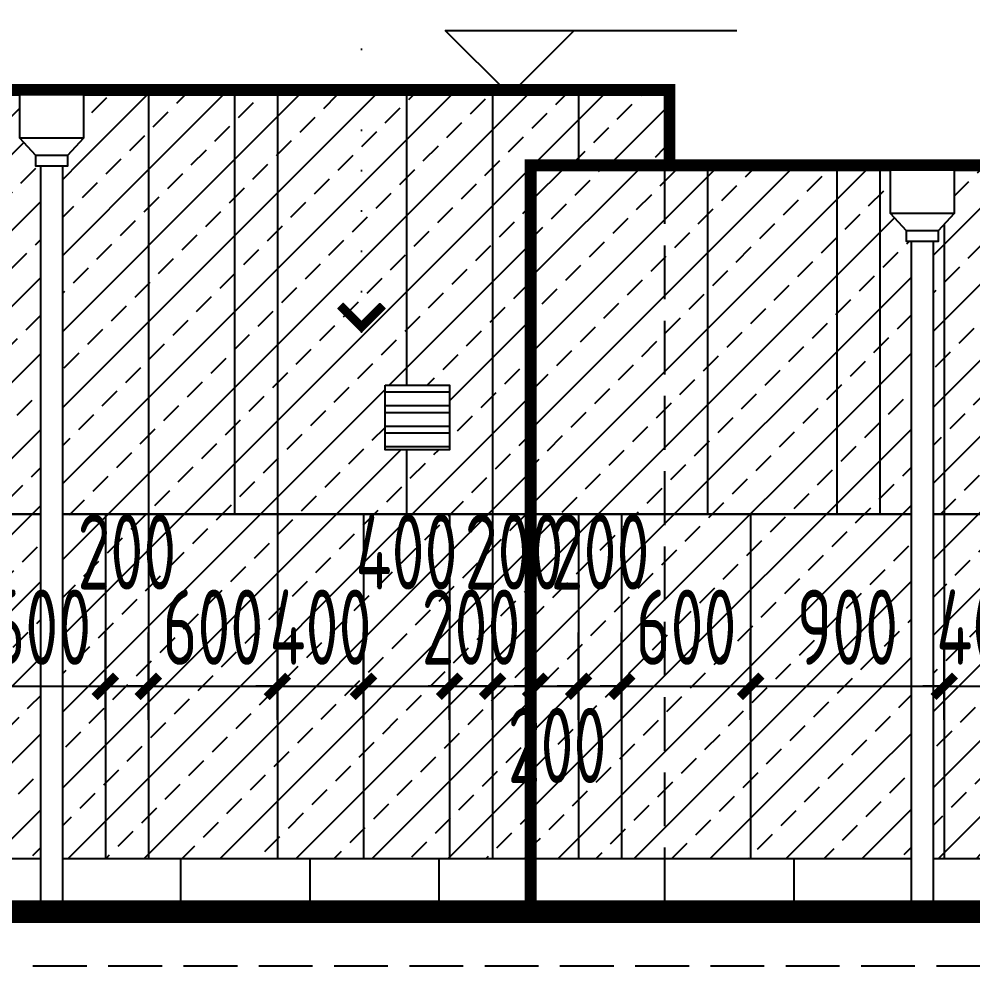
# Model space of a CAD drawing. Extents: x -863035 to 270371, y -8918 to 240488.
# Drawn here: x 216317 to 220751, y 139348 to 143751 of the extents above; entities that cross this region are included whole.
import ezdxf

# ---------------------------------------------------------------- set-up
doc = ezdxf.new("R2010")
doc.units = 0
doc.header["$LTSCALE"] = 1000
doc.header["$MEASUREMENT"] = 0
for name, pattern in [('109-34 轴网$0$L1$0$$AUDIT_BAD_LTYPE1', [0]), ('DASH', [0.35, 0.25, -0.1]), ('DOT2', [0.125, 0, -0.125])]:
    doc.linetypes.add(name, pattern=pattern)
for name, color, linetype in [('01-标注_尺寸', 124, 'Continuous'), ('01-标注_标高', 200, 'Continuous'), ('01-标注_符号', 200, 'Continuous'), ('05-填充_156', 156, 'Continuous'), ('A-C_窗', 140, 'Continuous'), ('E-墙面分格', 146, 'Continuous'), ('E-立面轮廓', 241, 'Continuous')]:
    doc.layers.add(name, color=color, linetype=linetype)
doc.styles.add('_TCH_DIM_T3', font='ROS1', dxfattribs={"width": 0.75, "bigfont": 'JD'})
doc.styles.add('logo-3', font='', dxfattribs={"width": 0.8})
doc.styles.get('logo-3').set_extended_font_data('SimSun')
doc.dimstyles.new('_TCH_ARCH&&100', dxfattribs={"dimtxt": 350, "dimasz": 100, "dimexe": 250, "dimexo": 300, "dimgap": 100, "dimtad": 1, "dimdec": 0, "dimzin": 0, "dimdsep": 46, "dimtxsty": '_TCH_DIM_T3', "dimblk": 'ARCHTICK', "dimcen": 0.09, "dimclrt": 7, "dimazin": 2, "dimtfac": 1, "dimtdec": 0, "dimtix": 1, "dimtmove": 2, "dimatfit": 3, "dimfxl": 0, "dimtolj": 1, "dimtzin": 0, "dimarcsym": 0})
doc.dimstyles.new('副本 ISO-1', dxfattribs={"dimtxt": 2.5, "dimasz": 1.5, "dimexe": 1.25, "dimexo": 0.625, "dimtad": 1, "dimdec": 0, "dimtxsty": 'logo-3', "dimblk": 'ARCHTICK', "dimcen": 2.5, "dimdle": 1, "dimadec": 0, "dimazin": 0, "dimtfac": 1, "dimtdec": 0, "dimtix": 1, "dimtmove": 0, "dimatfit": 3, "dimldrblk": 'AR', "dimfxl": 0, "dimarcsym": 0})

# ---------------------------------------------------------------- blocks, each defined once
blk = doc.blocks.new('_ArchTick')
at = {"color": 0, "linetype": 'ByBlock', "const_width": 0.4}
blk.add_lwpolyline([(-0.5, -0.5), (0.5, 0.5)], dxfattribs=at)
blk = doc.blocks.new('*X7')
at = {"color": 0}
for p, q in [((-1012.3116, 1692.7221), (-1012.3116, 1692.7226)), ((-1012.3115, 1692.7227), (-1012.2838, 1692.7227)), ((-1012.3111, 1692.7217), (-1012.2828, 1692.7217)), ((-1012.3106, 1692.7211), (-1012.3106, 1692.7236)), ((-1012.3105, 1692.7237), (-1012.2848, 1692.7237)), ((-1012.3101, 1692.7207), (-1012.2818, 1692.7207)), ((-1012.3096, 1692.7201), (-1012.3096, 1692.7246)), ((-1012.3095, 1692.7247), (-1012.2858, 1692.7247)), ((-1012.3091, 1692.7197), (-1012.2808, 1692.7197)), ((-1012.3086, 1692.7191), (-1012.3086, 1692.7256)), ((-1012.3085, 1692.7257), (-1012.2868, 1692.7257)), ((-1012.3081, 1692.7187), (-1012.2798, 1692.7187)), ((-1012.3076, 1692.7181), (-1012.3076, 1692.7266)), ((-1012.3075, 1692.7267), (-1012.2878, 1692.7267)), ((-1012.3071, 1692.7177), (-1012.2788, 1692.7177)), ((-1012.3066, 1692.7171), (-1012.3066, 1692.7276)), ((-1012.3065, 1692.7277), (-1012.2888, 1692.7277)), ((-1012.3061, 1692.7167), (-1012.2778, 1692.7167)), ((-1012.3056, 1692.7161), (-1012.3056, 1692.7286)), ((-1012.3055, 1692.7287), (-1012.2898, 1692.7287)), ((-1012.3051, 1692.7157), (-1012.2768, 1692.7157)), ((-1012.3046, 1692.7151), (-1012.3046, 1692.7296)), ((-1012.3045, 1692.7297), (-1012.2908, 1692.7297)), ((-1012.3036, 1692.7141), (-1012.3036, 1692.7306)), ((-1012.3035, 1692.7307), (-1012.2918, 1692.7307)), ((-1012.3026, 1692.7131), (-1012.3026, 1692.7316)), ((-1012.3025, 1692.7317), (-1012.2928, 1692.7317)), ((-1012.3016, 1692.7121), (-1012.3016, 1692.7326)), ((-1012.3015, 1692.7327), (-1012.2938, 1692.7327)), ((-1012.3006, 1692.7111), (-1012.3006, 1692.7336)), ((-1012.3005, 1692.7337), (-1012.2948, 1692.7337)), ((-1012.2996, 1692.7101), (-1012.2996, 1692.7346)), ((-1012.2995, 1692.7347), (-1012.2958, 1692.7347)), ((-1012.2986, 1692.7091), (-1012.2986, 1692.7356)), ((-1012.2985, 1692.7357), (-1012.2968, 1692.7357)), ((-1012.2976, 1692.7081), (-1012.2976, 1692.7364)), ((-1012.2966, 1692.7071), (-1012.2966, 1692.7354)), ((-1012.2956, 1692.7061), (-1012.2956, 1692.7344)), ((-1012.2946, 1692.7051), (-1012.2946, 1692.7334)), ((-1012.2936, 1692.7041), (-1012.2936, 1692.7324)), ((-1012.2926, 1692.7031), (-1012.2926, 1692.7314)), ((-1012.2916, 1692.7021), (-1012.2916, 1692.7304)), ((-1012.2906, 1692.7011), (-1012.2906, 1692.7294)), ((-1012.2896, 1692.7001), (-1012.2896, 1692.7284)), ((-1012.2886, 1692.6991), (-1012.2886, 1692.7274)), ((-1012.2876, 1692.6981), (-1012.2876, 1692.7264)), ((-1012.2866, 1692.6971), (-1012.2866, 1692.7254)), ((-1012.2856, 1692.6961), (-1012.2856, 1692.7244)), ((-1012.2846, 1692.6951), (-1012.2846, 1692.7234)), ((-1012.2836, 1692.6941), (-1012.2836, 1692.7224)), ((-1012.2826, 1692.6931), (-1012.2826, 1692.7214)), ((-1012.2816, 1692.6921), (-1012.2816, 1692.7204)), ((-1012.2806, 1692.6911), (-1012.2806, 1692.7194)), ((-1012.2796, 1692.6901), (-1012.2796, 1692.7184)), ((-1012.2786, 1692.6891), (-1012.2786, 1692.7174)), ((-1012.2776, 1692.6881), (-1012.2776, 1692.7164)), ((-1012.3041, 1692.7147), (-1012.2758, 1692.7147)), ((-1012.3031, 1692.7137), (-1012.2748, 1692.7137)), ((-1012.3021, 1692.7127), (-1012.2738, 1692.7127)), ((-1012.3011, 1692.7117), (-1012.2728, 1692.7117)), ((-1012.3001, 1692.7107), (-1012.2718, 1692.7107)), ((-1012.2991, 1692.7097), (-1012.2708, 1692.7097)), ((-1012.2981, 1692.7087), (-1012.2698, 1692.7087)), ((-1012.2971, 1692.7077), (-1012.2688, 1692.7077)), ((-1012.2961, 1692.7067), (-1012.2678, 1692.7067)), ((-1012.2951, 1692.7057), (-1012.2668, 1692.7057)), ((-1012.2941, 1692.7047), (-1012.2658, 1692.7047)), ((-1012.2931, 1692.7037), (-1012.2648, 1692.7037)), ((-1012.2921, 1692.7027), (-1012.2638, 1692.7027)), ((-1012.2911, 1692.7017), (-1012.2628, 1692.7017)), ((-1012.2901, 1692.7007), (-1012.2618, 1692.7007)), ((-1012.2891, 1692.6997), (-1012.2608, 1692.6997)), ((-1012.2881, 1692.6987), (-1012.2598, 1692.6987)), ((-1012.2871, 1692.6977), (-1012.2588, 1692.6977)), ((-1012.2861, 1692.6967), (-1012.2578, 1692.6967)), ((-1012.2851, 1692.6957), (-1012.2568, 1692.6957)), ((-1012.2841, 1692.6947), (-1012.2558, 1692.6947)), ((-1012.2831, 1692.6937), (-1012.2548, 1692.6937)), ((-1012.2821, 1692.6927), (-1012.2538, 1692.6927)), ((-1012.2811, 1692.6917), (-1012.2528, 1692.6917)), ((-1012.2801, 1692.6907), (-1012.2518, 1692.6907)), ((-1012.2791, 1692.6897), (-1012.2508, 1692.6897)), ((-1012.2781, 1692.6887), (-1012.2498, 1692.6887)), ((-1012.2766, 1692.6871), (-1012.2766, 1692.7154)), ((-1012.2756, 1692.6861), (-1012.2756, 1692.7144)), ((-1012.2746, 1692.6851), (-1012.2746, 1692.7134)), ((-1012.2736, 1692.6841), (-1012.2736, 1692.7124)), ((-1012.2726, 1692.6831), (-1012.2726, 1692.7114)), ((-1012.2716, 1692.6821), (-1012.2716, 1692.7104)), ((-1012.2706, 1692.6811), (-1012.2706, 1692.7094)), ((-1012.2696, 1692.6801), (-1012.2696, 1692.7084)), ((-1012.2686, 1692.6791), (-1012.2686, 1692.7074)), ((-1012.2676, 1692.6781), (-1012.2676, 1692.7064)), ((-1012.2666, 1692.6771), (-1012.2666, 1692.7054)), ((-1012.2656, 1692.6761), (-1012.2656, 1692.7044)), ((-1012.2646, 1692.6751), (-1012.2646, 1692.7034)), ((-1012.2636, 1692.6741), (-1012.2636, 1692.7024)), ((-1012.2626, 1692.6731), (-1012.2626, 1692.7014)), ((-1012.2616, 1692.6721), (-1012.2616, 1692.7004)), ((-1012.2606, 1692.6711), (-1012.2606, 1692.6994)), ((-1012.2596, 1692.6701), (-1012.2596, 1692.6984)), ((-1012.2586, 1692.6424), (-1012.2586, 1692.6974)), ((-1012.2576, 1692.6434), (-1012.2576, 1692.6964)), ((-1012.2566, 1692.6444), (-1012.2566, 1692.6954)), ((-1012.2556, 1692.6454), (-1012.2556, 1692.6944)), ((-1012.2546, 1692.6464), (-1012.2546, 1692.6934)), ((-1012.2536, 1692.6474), (-1012.2536, 1692.6924)), ((-1012.2526, 1692.6484), (-1012.2526, 1692.6914)), ((-1012.2516, 1692.6494), (-1012.2516, 1692.6904)), ((-1012.2506, 1692.6504), (-1012.2506, 1692.6894)), ((-1012.2496, 1692.6514), (-1012.2496, 1692.6884)), ((-1012.2771, 1692.6877), (-1012.2488, 1692.6877)), ((-1012.2761, 1692.6867), (-1012.2478, 1692.6867)), ((-1012.2751, 1692.6857), (-1012.2468, 1692.6857)), ((-1012.2741, 1692.6847), (-1012.2458, 1692.6847)), ((-1012.2731, 1692.6837), (-1012.2448, 1692.6837)), ((-1012.2721, 1692.6827), (-1012.2438, 1692.6827)), ((-1012.2711, 1692.6817), (-1012.2428, 1692.6817)), ((-1012.2701, 1692.6807), (-1012.2418, 1692.6807)), ((-1012.2691, 1692.6797), (-1012.2408, 1692.6797)), ((-1012.2681, 1692.6787), (-1012.2398, 1692.6787)), ((-1012.2676, 1692.6617), (-1012.2393, 1692.6617)), ((-1012.2676, 1692.6334), (-1012.2676, 1692.6617)), ((-1012.2671, 1692.6777), (-1012.2388, 1692.6777)), ((-1012.2666, 1692.6627), (-1012.2383, 1692.6627)), ((-1012.2666, 1692.6344), (-1012.2666, 1692.6627)), ((-1012.2661, 1692.6767), (-1012.2378, 1692.6767)), ((-1012.2656, 1692.6637), (-1012.2373, 1692.6637)), ((-1012.2656, 1692.6354), (-1012.2656, 1692.6637)), ((-1012.2651, 1692.6757), (-1012.2368, 1692.6757)), ((-1012.2646, 1692.6647), (-1012.2363, 1692.6647)), ((-1012.2646, 1692.6364), (-1012.2646, 1692.6647)), ((-1012.2641, 1692.6747), (-1012.2358, 1692.6747)), ((-1012.2636, 1692.6657), (-1012.2353, 1692.6657)), ((-1012.2636, 1692.6374), (-1012.2636, 1692.6657)), ((-1012.2631, 1692.6737), (-1012.2348, 1692.6737)), ((-1012.2626, 1692.6667), (-1012.2343, 1692.6667)), ((-1012.2626, 1692.6384), (-1012.2626, 1692.6667)), ((-1012.2621, 1692.6727), (-1012.2338, 1692.6727)), ((-1012.2616, 1692.6677), (-1012.2333, 1692.6677)), ((-1012.2616, 1692.6394), (-1012.2616, 1692.6677)), ((-1012.2611, 1692.6717), (-1012.2328, 1692.6717)), ((-1012.2606, 1692.6687), (-1012.2323, 1692.6687)), ((-1012.2606, 1692.6404), (-1012.2606, 1692.6687)), ((-1012.2601, 1692.6707), (-1012.2318, 1692.6707)), ((-1012.2596, 1692.6697), (-1012.2313, 1692.6697)), ((-1012.2596, 1692.6414), (-1012.2596, 1692.6697)), ((-1012.2486, 1692.6524), (-1012.2486, 1692.6874)), ((-1012.2476, 1692.6534), (-1012.2476, 1692.6864)), ((-1012.2466, 1692.6544), (-1012.2466, 1692.6854)), ((-1012.2456, 1692.6554), (-1012.2456, 1692.6844)), ((-1012.2446, 1692.6564), (-1012.2446, 1692.6834)), ((-1012.2436, 1692.6574), (-1012.2436, 1692.6824)), ((-1012.2426, 1692.6584), (-1012.2426, 1692.6814)), ((-1012.2416, 1692.6594), (-1012.2416, 1692.6804)), ((-1012.2406, 1692.6604), (-1012.2406, 1692.6794)), ((-1012.2396, 1692.6614), (-1012.2396, 1692.6784)), ((-1012.2386, 1692.6624), (-1012.2386, 1692.6774)), ((-1012.2376, 1692.6634), (-1012.2376, 1692.6764)), ((-1012.2366, 1692.6644), (-1012.2366, 1692.6754)), ((-1012.2356, 1692.6654), (-1012.2356, 1692.6744)), ((-1012.2346, 1692.6664), (-1012.2346, 1692.6734)), ((-1012.2336, 1692.6674), (-1012.2336, 1692.6724)), ((-1012.2326, 1692.6684), (-1012.2326, 1692.6714)), ((-1012.2316, 1692.6694), (-1012.2316, 1692.6704)), ((-1012.2956, 1692.6337), (-1012.2673, 1692.6337)), ((-1012.2956, 1692.6054), (-1012.2956, 1692.6337)), ((-1012.2946, 1692.6347), (-1012.2663, 1692.6347)), ((-1012.2946, 1692.6064), (-1012.2946, 1692.6347)), ((-1012.2936, 1692.6357), (-1012.2653, 1692.6357)), ((-1012.2936, 1692.6074), (-1012.2936, 1692.6357)), ((-1012.2926, 1692.6367), (-1012.2643, 1692.6367)), ((-1012.2926, 1692.6084), (-1012.2926, 1692.6367)), ((-1012.2916, 1692.6377), (-1012.2633, 1692.6377)), ((-1012.2916, 1692.6094), (-1012.2916, 1692.6377)), ((-1012.2906, 1692.6387), (-1012.2623, 1692.6387)), ((-1012.2906, 1692.6104), (-1012.2906, 1692.6387)), ((-1012.2896, 1692.6397), (-1012.2613, 1692.6397)), ((-1012.2896, 1692.6114), (-1012.2896, 1692.6397)), ((-1012.2886, 1692.6407), (-1012.2603, 1692.6407)), ((-1012.2886, 1692.6124), (-1012.2886, 1692.6407)), ((-1012.2876, 1692.6417), (-1012.2593, 1692.6417)), ((-1012.2876, 1692.6134), (-1012.2876, 1692.6417)), ((-1012.2866, 1692.6427), (-1012.2583, 1692.6427)), ((-1012.2866, 1692.6144), (-1012.2866, 1692.6427)), ((-1012.2856, 1692.6437), (-1012.2573, 1692.6437)), ((-1012.2856, 1692.6154), (-1012.2856, 1692.6437)), ((-1012.2846, 1692.6447), (-1012.2563, 1692.6447)), ((-1012.2846, 1692.6164), (-1012.2846, 1692.6447)), ((-1012.2836, 1692.6457), (-1012.2553, 1692.6457)), ((-1012.2836, 1692.6174), (-1012.2836, 1692.6457)), ((-1012.2826, 1692.6467), (-1012.2543, 1692.6467)), ((-1012.2826, 1692.6184), (-1012.2826, 1692.6467)), ((-1012.2816, 1692.6477), (-1012.2533, 1692.6477)), ((-1012.2816, 1692.6194), (-1012.2816, 1692.6477)), ((-1012.2806, 1692.6487), (-1012.2523, 1692.6487)), ((-1012.2806, 1692.6204), (-1012.2806, 1692.6487)), ((-1012.2796, 1692.6497), (-1012.2513, 1692.6497)), ((-1012.2796, 1692.6214), (-1012.2796, 1692.6497)), ((-1012.2786, 1692.6507), (-1012.2503, 1692.6507)), ((-1012.2786, 1692.6224), (-1012.2786, 1692.6507)), ((-1012.2776, 1692.6517), (-1012.2493, 1692.6517)), ((-1012.2776, 1692.6234), (-1012.2776, 1692.6517)), ((-1012.2766, 1692.6527), (-1012.2483, 1692.6527)), ((-1012.2766, 1692.6244), (-1012.2766, 1692.6527)), ((-1012.2756, 1692.6537), (-1012.2473, 1692.6537)), ((-1012.2756, 1692.6254), (-1012.2756, 1692.6537)), ((-1012.2746, 1692.6547), (-1012.2463, 1692.6547)), ((-1012.2746, 1692.6264), (-1012.2746, 1692.6547)), ((-1012.2736, 1692.6557), (-1012.2453, 1692.6557)), ((-1012.2736, 1692.6274), (-1012.2736, 1692.6557)), ((-1012.2726, 1692.6567), (-1012.2443, 1692.6567)), ((-1012.2726, 1692.6284), (-1012.2726, 1692.6567)), ((-1012.2716, 1692.6577), (-1012.2433, 1692.6577)), ((-1012.2716, 1692.6294), (-1012.2716, 1692.6577)), ((-1012.2706, 1692.6587), (-1012.2423, 1692.6587)), ((-1012.2706, 1692.6304), (-1012.2706, 1692.6587)), ((-1012.2696, 1692.6597), (-1012.2413, 1692.6597)), ((-1012.2696, 1692.6314), (-1012.2696, 1692.6597)), ((-1012.2686, 1692.6607), (-1012.2403, 1692.6607)), ((-1012.2686, 1692.6324), (-1012.2686, 1692.6607)), ((-1012.3116, 1692.6177), (-1012.2833, 1692.6177)), ((-1012.3116, 1692.6172), (-1012.3116, 1692.6177)), ((-1012.3111, 1692.6167), (-1012.2843, 1692.6167)), ((-1012.3106, 1692.6187), (-1012.2823, 1692.6187)), ((-1012.3106, 1692.6162), (-1012.3106, 1692.6187)), ((-1012.3101, 1692.6157), (-1012.2853, 1692.6157)), ((-1012.3096, 1692.6197), (-1012.2813, 1692.6197)), ((-1012.3096, 1692.6152), (-1012.3096, 1692.6197)), ((-1012.3091, 1692.6147), (-1012.2863, 1692.6147)), ((-1012.3086, 1692.6207), (-1012.2803, 1692.6207)), ((-1012.3086, 1692.6142), (-1012.3086, 1692.6207)), ((-1012.3081, 1692.6137), (-1012.2873, 1692.6137)), ((-1012.3076, 1692.6217), (-1012.2793, 1692.6217)), ((-1012.3076, 1692.6132), (-1012.3076, 1692.6217)), ((-1012.3071, 1692.6127), (-1012.2883, 1692.6127)), ((-1012.3066, 1692.6227), (-1012.2783, 1692.6227)), ((-1012.3066, 1692.6122), (-1012.3066, 1692.6227)), ((-1012.3061, 1692.6117), (-1012.2893, 1692.6117)), ((-1012.3056, 1692.6237), (-1012.2773, 1692.6237)), ((-1012.3056, 1692.6112), (-1012.3056, 1692.6237)), ((-1012.3051, 1692.6107), (-1012.2903, 1692.6107)), ((-1012.3046, 1692.6247), (-1012.2763, 1692.6247)), ((-1012.3046, 1692.6102), (-1012.3046, 1692.6247)), ((-1012.3041, 1692.6097), (-1012.2913, 1692.6097)), ((-1012.3036, 1692.6257), (-1012.2753, 1692.6257)), ((-1012.3036, 1692.6092), (-1012.3036, 1692.6257)), ((-1012.3031, 1692.6087), (-1012.2923, 1692.6087)), ((-1012.3026, 1692.6267), (-1012.2743, 1692.6267)), ((-1012.3026, 1692.6082), (-1012.3026, 1692.6267)), ((-1012.3021, 1692.6077), (-1012.2933, 1692.6077)), ((-1012.3016, 1692.6277), (-1012.2733, 1692.6277)), ((-1012.3016, 1692.6072), (-1012.3016, 1692.6277)), ((-1012.3011, 1692.6067), (-1012.2943, 1692.6067)), ((-1012.3006, 1692.6287), (-1012.2723, 1692.6287)), ((-1012.3006, 1692.6062), (-1012.3006, 1692.6287)), ((-1012.2996, 1692.6297), (-1012.2713, 1692.6297)), ((-1012.2996, 1692.6052), (-1012.2996, 1692.6297)), ((-1012.2986, 1692.6307), (-1012.2703, 1692.6307)), ((-1012.2986, 1692.6042), (-1012.2986, 1692.6307)), ((-1012.2976, 1692.6317), (-1012.2693, 1692.6317)), ((-1012.2976, 1692.6034), (-1012.2976, 1692.6317)), ((-1012.2966, 1692.6327), (-1012.2683, 1692.6327)), ((-1012.2966, 1692.6044), (-1012.2966, 1692.6327)), ((-1012.3001, 1692.6057), (-1012.2953, 1692.6057)), ((-1012.2991, 1692.6047), (-1012.2963, 1692.6047)), ((-1012.2981, 1692.6037), (-1012.2973, 1692.6037))]:
    blk.add_line(p, q, dxfattribs=at)
blk = doc.blocks.new('A-ARROW')
blk.add_lwpolyline([(0.0808, 0.0525), (0.0666, 0.0666), (0, 0), (0.0666, -0.0666), (0.0808, -0.0525), (0.0283, 0)], close=True)
at = {"rotation": 180}
blk.add_blockref('*X7', (-1012.2311, 1692.6699), dxfattribs=at)
blk = doc.blocks.new('AR')
at = {"xscale": -21.59999999986031, "yscale": 21.59999999999127, "zscale": 21.6, "rotation": 359.9999997162888}
blk.add_blockref('A-ARROW', (0.002, -0.002), dxfattribs=at)
blk = doc.blocks.new('_RAINH')
blk.add_lwpolyline([(-150, 0), (-150, -200), (150, -200), (150, 0)], close=True)
for points in [[(-150, -200), (-75, -280), (75, -280), (150, -200)], [(-75, -280), (-75, -330), (75, -330), (75, -280)]]:
    blk.add_lwpolyline(points)
blk = doc.blocks.new('*D2178')
at = {"layer": '01-标注_尺寸', "color": 0, "lineweight": -2, "transparency": 16777216}
for p, q in [((216118, 140493.3), (216118, 140898.5)), ((216718, 140493.3), (216718, 140898.5)), ((216118, 140648.5), (216018, 140648.5)), ((216118, 140648.5), (216718, 140648.5)), ((216718, 140648.5), (216818, 140648.5))]:
    blk.add_line(p, q, dxfattribs=at)
at = {"layer": 'Defpoints', "color": 0, "transparency": 16777216}
for p in [(216718, 140648.5), (216118, 140193.3), (216718, 140193.3)]:
    blk.add_point(p, dxfattribs=at)
at = {"layer": '01-标注_尺寸', "color": 0, "lineweight": -2, "transparency": 16777216, "xscale": 100, "yscale": 100, "zscale": 100}
blk.add_blockref('_ArchTick', (216118, 140648.5), dxfattribs=at)
at = {"layer": '01-标注_尺寸', "color": 0, "lineweight": -2, "transparency": 16777216, "xscale": 100, "yscale": 100, "zscale": 100, "rotation": 180}
blk.add_blockref('_ArchTick', (216718, 140648.5), dxfattribs=at)
at = {"layer": '01-标注_尺寸', "color": 7, "transparency": 16777216, "insert": (216418, 140923.5), "char_height": 350, "attachment_point": 5, "style": '_TCH_DIM_T3'}
blk.add_mtext('\\A1;600', dxfattribs=at)
blk = doc.blocks.new('*D2179')
at = {"layer": '01-标注_尺寸', "color": 0, "lineweight": -2, "transparency": 16777216}
for p, q in [((216718, 140493.3), (216718, 140898.5)), ((216918, 140493.3), (216918, 140898.5)), ((216718, 140648.5), (216918, 140648.5))]:
    blk.add_line(p, q, dxfattribs=at)
at = {"layer": 'Defpoints', "color": 0, "transparency": 16777216}
for p in [(216918, 140648.5), (216718, 140193.3), (216918, 140193.3)]:
    blk.add_point(p, dxfattribs=at)
at = {"layer": '01-标注_尺寸', "color": 0, "lineweight": -2, "transparency": 16777216, "xscale": 100, "yscale": 100, "zscale": 100, "rotation": 180}
blk.add_blockref('_ArchTick', (216718, 140648.5), dxfattribs=at)
at = {"layer": '01-标注_尺寸', "color": 0, "lineweight": -2, "transparency": 16777216, "xscale": 100, "yscale": 100, "zscale": 100}
blk.add_blockref('_ArchTick', (216918, 140648.5), dxfattribs=at)
at = {"layer": '01-标注_尺寸', "color": 7, "transparency": 16777216, "insert": (216818, 141273.5), "char_height": 350, "attachment_point": 5, "style": '_TCH_DIM_T3'}
blk.add_mtext('\\A1;200', dxfattribs=at)
blk = doc.blocks.new('*D2180')
at = {"layer": '01-标注_尺寸', "color": 0, "lineweight": -2, "transparency": 16777216}
for p, q in [((216918, 140493.3), (216918, 140898.5)), ((217518, 140493.3), (217518, 140898.5)), ((216918, 140648.5), (216818, 140648.5)), ((216918, 140648.5), (217518, 140648.5)), ((217518, 140648.5), (217618, 140648.5))]:
    blk.add_line(p, q, dxfattribs=at)
at = {"layer": 'Defpoints', "color": 0, "transparency": 16777216}
for p in [(217518, 140648.5), (216918, 140193.3), (217518, 140193.3)]:
    blk.add_point(p, dxfattribs=at)
at = {"layer": '01-标注_尺寸', "color": 0, "lineweight": -2, "transparency": 16777216, "xscale": 100, "yscale": 100, "zscale": 100}
blk.add_blockref('_ArchTick', (216918, 140648.5), dxfattribs=at)
at = {"layer": '01-标注_尺寸', "color": 0, "lineweight": -2, "transparency": 16777216, "xscale": 100, "yscale": 100, "zscale": 100, "rotation": 180}
blk.add_blockref('_ArchTick', (217518, 140648.5), dxfattribs=at)
at = {"layer": '01-标注_尺寸', "color": 7, "transparency": 16777216, "insert": (217218, 140923.5), "char_height": 350, "attachment_point": 5, "style": '_TCH_DIM_T3'}
blk.add_mtext('\\A1;600', dxfattribs=at)
blk = doc.blocks.new('*D2181')
at = {"layer": '01-标注_尺寸', "color": 0, "lineweight": -2, "transparency": 16777216}
for p, q in [((217518, 140493.3), (217518, 140898.5)), ((217918, 140493.3), (217918, 140898.5)), ((217518, 140648.5), (217418, 140648.5)), ((217518, 140648.5), (217918, 140648.5)), ((217918, 140648.5), (218018, 140648.5))]:
    blk.add_line(p, q, dxfattribs=at)
at = {"layer": 'Defpoints', "color": 0, "transparency": 16777216}
for p in [(217918, 140648.5), (217518, 140193.3), (217918, 140193.3)]:
    blk.add_point(p, dxfattribs=at)
at = {"layer": '01-标注_尺寸', "color": 0, "lineweight": -2, "transparency": 16777216, "xscale": 100, "yscale": 100, "zscale": 100}
blk.add_blockref('_ArchTick', (217518, 140648.5), dxfattribs=at)
at = {"layer": '01-标注_尺寸', "color": 0, "lineweight": -2, "transparency": 16777216, "xscale": 100, "yscale": 100, "zscale": 100, "rotation": 180}
blk.add_blockref('_ArchTick', (217918, 140648.5), dxfattribs=at)
at = {"layer": '01-标注_尺寸', "color": 7, "transparency": 16777216, "insert": (217718, 140923.5), "char_height": 350, "attachment_point": 5, "style": '_TCH_DIM_T3'}
blk.add_mtext('\\A1;400', dxfattribs=at)
blk = doc.blocks.new('*D2182')
at = {"layer": '01-标注_尺寸', "color": 0, "lineweight": -2, "transparency": 16777216}
for p, q in [((217918, 140493.3), (217918, 140898.5)), ((218318, 140493.3), (218318, 140898.5)), ((217918, 140648.5), (218318, 140648.5))]:
    blk.add_line(p, q, dxfattribs=at)
at = {"layer": 'Defpoints', "color": 0, "transparency": 16777216}
for p in [(218318, 140648.5), (217918, 140193.3), (218318, 140193.3)]:
    blk.add_point(p, dxfattribs=at)
at = {"layer": '01-标注_尺寸', "color": 0, "lineweight": -2, "transparency": 16777216, "xscale": 100, "yscale": 100, "zscale": 100, "rotation": 180}
blk.add_blockref('_ArchTick', (217918, 140648.5), dxfattribs=at)
at = {"layer": '01-标注_尺寸', "color": 0, "lineweight": -2, "transparency": 16777216, "xscale": 100, "yscale": 100, "zscale": 100}
blk.add_blockref('_ArchTick', (218318, 140648.5), dxfattribs=at)
at = {"layer": '01-标注_尺寸', "color": 7, "transparency": 16777216, "insert": (218118, 141273.5), "char_height": 350, "attachment_point": 5, "style": '_TCH_DIM_T3'}
blk.add_mtext('\\A1;400', dxfattribs=at)
blk = doc.blocks.new('*D2183')
at = {"layer": '01-标注_尺寸', "color": 0, "lineweight": -2, "transparency": 16777216}
for p, q in [((218318, 140493.3), (218318, 140898.5)), ((218518, 140493.3), (218518, 140898.5)), ((218318, 140648.5), (218218, 140648.5)), ((218318, 140648.5), (218518, 140648.5)), ((218518, 140648.5), (218618, 140648.5))]:
    blk.add_line(p, q, dxfattribs=at)
at = {"layer": 'Defpoints', "color": 0, "transparency": 16777216}
for p in [(218518, 140648.5), (218318, 140193.3), (218518, 140193.3)]:
    blk.add_point(p, dxfattribs=at)
at = {"layer": '01-标注_尺寸', "color": 0, "lineweight": -2, "transparency": 16777216, "xscale": 100, "yscale": 100, "zscale": 100}
blk.add_blockref('_ArchTick', (218318, 140648.5), dxfattribs=at)
at = {"layer": '01-标注_尺寸', "color": 0, "lineweight": -2, "transparency": 16777216, "xscale": 100, "yscale": 100, "zscale": 100, "rotation": 180}
blk.add_blockref('_ArchTick', (218518, 140648.5), dxfattribs=at)
at = {"layer": '01-标注_尺寸', "color": 7, "transparency": 16777216, "insert": (218418, 140923.5), "char_height": 350, "attachment_point": 5, "style": '_TCH_DIM_T3'}
blk.add_mtext('\\A1;200', dxfattribs=at)
blk = doc.blocks.new('*D2184')
at = {"layer": '01-标注_尺寸', "color": 0, "lineweight": -2, "transparency": 16777216}
for p, q in [((218518, 140493.3), (218518, 140898.5)), ((218718, 140493.3), (218718, 140898.5)), ((218518, 140648.5), (218418, 140648.5)), ((218518, 140648.5), (218718, 140648.5)), ((218718, 140648.5), (218818, 140648.5))]:
    blk.add_line(p, q, dxfattribs=at)
at = {"layer": 'Defpoints', "color": 0, "transparency": 16777216}
for p in [(218718, 140648.5), (218518, 140193.3), (218718, 140193.3)]:
    blk.add_point(p, dxfattribs=at)
at = {"layer": '01-标注_尺寸', "color": 0, "lineweight": -2, "transparency": 16777216, "xscale": 100, "yscale": 100, "zscale": 100}
blk.add_blockref('_ArchTick', (218518, 140648.5), dxfattribs=at)
at = {"layer": '01-标注_尺寸', "color": 0, "lineweight": -2, "transparency": 16777216, "xscale": 100, "yscale": 100, "zscale": 100, "rotation": 180}
blk.add_blockref('_ArchTick', (218718, 140648.5), dxfattribs=at)
at = {"layer": '01-标注_尺寸', "color": 7, "transparency": 16777216, "insert": (218618, 141273.5), "char_height": 350, "attachment_point": 5, "style": '_TCH_DIM_T3'}
blk.add_mtext('\\A1;200', dxfattribs=at)
blk = doc.blocks.new('*D2185')
at = {"layer": '01-标注_尺寸', "color": 0, "lineweight": -2, "transparency": 16777216}
for p, q in [((218718, 140493.3), (218718, 140898.5)), ((218918, 140493.3), (218918, 140898.5)), ((218718, 140648.5), (218618, 140648.5)), ((218718, 140648.5), (218918, 140648.5)), ((218918, 140648.5), (219018, 140648.5))]:
    blk.add_line(p, q, dxfattribs=at)
at = {"layer": 'Defpoints', "color": 0, "transparency": 16777216}
for p in [(218918, 140648.5), (218718, 140193.3), (218918, 140193.3)]:
    blk.add_point(p, dxfattribs=at)
at = {"layer": '01-标注_尺寸', "color": 0, "lineweight": -2, "transparency": 16777216, "xscale": 100, "yscale": 100, "zscale": 100}
blk.add_blockref('_ArchTick', (218718, 140648.5), dxfattribs=at)
at = {"layer": '01-标注_尺寸', "color": 0, "lineweight": -2, "transparency": 16777216, "xscale": 100, "yscale": 100, "zscale": 100, "rotation": 180}
blk.add_blockref('_ArchTick', (218918, 140648.5), dxfattribs=at)
at = {"layer": '01-标注_尺寸', "color": 7, "transparency": 16777216, "insert": (218818, 140373.5), "char_height": 350, "attachment_point": 5, "style": '_TCH_DIM_T3'}
blk.add_mtext('\\A1;200', dxfattribs=at)
blk = doc.blocks.new('*D2186')
at = {"layer": '01-标注_尺寸', "color": 0, "lineweight": -2, "transparency": 16777216}
for p, q in [((218918, 140493.3), (218918, 140898.5)), ((219118, 140493.3), (219118, 140898.5)), ((218918, 140648.5), (218818, 140648.5)), ((218918, 140648.5), (219118, 140648.5)), ((219118, 140648.5), (219218, 140648.5))]:
    blk.add_line(p, q, dxfattribs=at)
at = {"layer": 'Defpoints', "color": 0, "transparency": 16777216}
for p in [(219118, 140648.5), (218918, 140193.3), (219118, 140193.3)]:
    blk.add_point(p, dxfattribs=at)
at = {"layer": '01-标注_尺寸', "color": 0, "lineweight": -2, "transparency": 16777216, "xscale": 100, "yscale": 100, "zscale": 100}
blk.add_blockref('_ArchTick', (218918, 140648.5), dxfattribs=at)
at = {"layer": '01-标注_尺寸', "color": 0, "lineweight": -2, "transparency": 16777216, "xscale": 100, "yscale": 100, "zscale": 100, "rotation": 180}
blk.add_blockref('_ArchTick', (219118, 140648.5), dxfattribs=at)
at = {"layer": '01-标注_尺寸', "color": 7, "transparency": 16777216, "insert": (219018, 141273.5), "char_height": 350, "attachment_point": 5, "style": '_TCH_DIM_T3'}
blk.add_mtext('\\A1;200', dxfattribs=at)
blk = doc.blocks.new('*D2187')
at = {"layer": '01-标注_尺寸', "color": 0, "lineweight": -2, "transparency": 16777216}
for p, q in [((219118, 140493.3), (219118, 140898.5)), ((219718, 140493.3), (219718, 140898.5)), ((219118, 140648.5), (219018, 140648.5)), ((219118, 140648.5), (219718, 140648.5)), ((219718, 140648.5), (219818, 140648.5))]:
    blk.add_line(p, q, dxfattribs=at)
at = {"layer": 'Defpoints', "color": 0, "transparency": 16777216}
for p in [(219718, 140648.5), (219118, 140193.3), (219718, 140193.3)]:
    blk.add_point(p, dxfattribs=at)
at = {"layer": '01-标注_尺寸', "color": 0, "lineweight": -2, "transparency": 16777216, "xscale": 100, "yscale": 100, "zscale": 100}
blk.add_blockref('_ArchTick', (219118, 140648.5), dxfattribs=at)
at = {"layer": '01-标注_尺寸', "color": 0, "lineweight": -2, "transparency": 16777216, "xscale": 100, "yscale": 100, "zscale": 100, "rotation": 180}
blk.add_blockref('_ArchTick', (219718, 140648.5), dxfattribs=at)
at = {"layer": '01-标注_尺寸', "color": 7, "transparency": 16777216, "insert": (219418, 140923.5), "char_height": 350, "attachment_point": 5, "style": '_TCH_DIM_T3'}
blk.add_mtext('\\A1;600', dxfattribs=at)
blk = doc.blocks.new('*D2188')
at = {"layer": '01-标注_尺寸', "color": 0, "lineweight": -2, "transparency": 16777216}
for p, q in [((219718, 140493.3), (219718, 140898.5)), ((220618, 140493.3), (220618, 140898.5)), ((219718, 140648.5), (220618, 140648.5))]:
    blk.add_line(p, q, dxfattribs=at)
at = {"layer": 'Defpoints', "color": 0, "transparency": 16777216}
for p in [(220618, 140648.5), (219718, 140193.3), (220618, 140193.3)]:
    blk.add_point(p, dxfattribs=at)
at = {"layer": '01-标注_尺寸', "color": 0, "lineweight": -2, "transparency": 16777216, "xscale": 100, "yscale": 100, "zscale": 100, "rotation": 180}
blk.add_blockref('_ArchTick', (219718, 140648.5), dxfattribs=at)
at = {"layer": '01-标注_尺寸', "color": 0, "lineweight": -2, "transparency": 16777216, "xscale": 100, "yscale": 100, "zscale": 100}
blk.add_blockref('_ArchTick', (220618, 140648.5), dxfattribs=at)
at = {"layer": '01-标注_尺寸', "color": 7, "transparency": 16777216, "insert": (220168, 140923.5), "char_height": 350, "attachment_point": 5, "style": '_TCH_DIM_T3'}
blk.add_mtext('\\A1;900', dxfattribs=at)
blk = doc.blocks.new('*D2189')
at = {"layer": '01-标注_尺寸', "color": 0, "lineweight": -2, "transparency": 16777216}
for p, q in [((220618, 140493.3), (220618, 140898.5)), ((221018, 140493.3), (221018, 140898.5)), ((220618, 140648.5), (220518, 140648.5)), ((220618, 140648.5), (221018, 140648.5)), ((221018, 140648.5), (221118, 140648.5))]:
    blk.add_line(p, q, dxfattribs=at)
at = {"layer": 'Defpoints', "color": 0, "transparency": 16777216}
for p in [(221018, 140648.5), (220618, 140193.3), (221018, 140193.3)]:
    blk.add_point(p, dxfattribs=at)
at = {"layer": '01-标注_尺寸', "color": 0, "lineweight": -2, "transparency": 16777216, "xscale": 100, "yscale": 100, "zscale": 100}
blk.add_blockref('_ArchTick', (220618, 140648.5), dxfattribs=at)
at = {"layer": '01-标注_尺寸', "color": 0, "lineweight": -2, "transparency": 16777216, "xscale": 100, "yscale": 100, "zscale": 100, "rotation": 180}
blk.add_blockref('_ArchTick', (221018, 140648.5), dxfattribs=at)
at = {"layer": '01-标注_尺寸', "color": 7, "transparency": 16777216, "insert": (220818, 140923.5), "char_height": 350, "attachment_point": 5, "style": '_TCH_DIM_T3'}
blk.add_mtext('\\A1;400', dxfattribs=at)

msp = doc.modelspace()

# ---------------------------------------------------------------- hatches: boundary and pattern name
at = {"layer": '05-填充_156'}
h = msp.add_hatch(dxfattribs=at)
h.set_pattern_fill('天然石材', color=256, scale=50)
h.set_pattern_definition([(45, (244659.52, -108161.78), (-176.77677, 176.77677), []), (45, (244746.46, -108251.54), (-176.77677, 176.77677), [98.68425, -56.391])])
h.paths.add_polyline_path([(219318, 143398.5), (213618, 143398.5), (213618, 143048.5), (214518, 143048.5), (214518, 139848.5), (218718, 139848.5), (218718, 143048.5), (219318, 143048.5)])
h.paths.add_polyline_path([(218018, 141748.5), (218018, 142048.5), (218318, 142048.5), (218318, 141748.5)])
h = msp.add_hatch(dxfattribs=at)
h.set_pattern_fill('天然石材', color=256, scale=50)
h.set_pattern_definition([(45, (244109.52, -108161.78), (-176.77677, 176.77677), []), (45, (244196.46, -108251.54), (-176.77677, 176.77677), [98.68425, -56.391])])
h.paths.add_polyline_path([(222618, 143048.5), (218718, 143048.5), (218718, 139848.5), (222618, 139848.5)])
h.paths.add_polyline_path([(221743.5, 140848.5), (221743.5, 140248.5), (220993.5, 140248.5), (220993.5, 140848.5)], flags=16)
at = {"layer": 'A-C_窗'}
h = msp.add_hatch(dxfattribs=at)
h.set_pattern_fill('ANSI32', color=256, scale=20, angle=135)
h.set_pattern_definition([(180, (-48911.01, 285654.59), (-7e-15, -95.25), []), (180, (-48942.76, 285686.34), (-7e-15, -95.25), [])])
h.paths.add_polyline_path([(218018, 142048.5), (218318, 142048.5), (218318, 141748.5), (218018, 141748.5)])

# ---------------------------------------------------------------- linework, layer by layer
at = {"layer": '01-标注_标高'}
for p, q in [((218597.7, 143398.5), (218297.7, 143698.5)), ((218297.7, 143698.5), (219654.2, 143698.5)), ((218597.7, 143398.5), (218897.7, 143698.5))]:
    msp.add_line(p, q, dxfattribs=at)
at = {"layer": 'A-C_窗', "linetype": '109-34 轴网$0$L1$0$$AUDIT_BAD_LTYPE1'}
for p, q in [((214518, 139848.5), (218718, 139848.5)), ((218718, 139848.5), (222618, 139848.5))]:
    msp.add_line(p, q, dxfattribs=at)
at = {"layer": 'A-C_窗', "linetype": 'DASH'}
msp.add_line((208331.5, 139348.5), (227867.1, 139348.5), dxfattribs=at)
at = {"layer": 'A-C_窗'}
for points in [[(213618, 143398.5), (219318, 143398.5), (219318, 143048.5), (218718, 143048.5), (218718, 139648.5), (214518, 139648.5), (214518, 143048.5), (213618, 143048.5)], [(222618, 143048.5), (218718, 143048.5), (218718, 139648.5), (222618, 139648.5)], [(222618, 139648.5), (218718, 139648.5), (218718, 143048.5), (222618, 143048.5)], [(218018, 142048.5), (218318, 142048.5), (218318, 141748.5), (218018, 141748.5)]]:
    msp.add_lwpolyline(points, close=True, dxfattribs=at)
at = {"layer": 'A-C_窗', "linetype": 'DASH'}
msp.add_lwpolyline([(219318, 143048.5), (219318, 139648.5)], dxfattribs=at)
at = {"layer": 'E-墙面分格'}
for p, q in [((216518, 143398.5), (216518, 141448.5)), ((216918, 143398.5), (216918, 141448.5)), ((217318, 143398.5), (217318, 141448.5)), ((217518, 143398.5), (217518, 141448.5)), ((218118, 143398.5), (218118, 142048.5)), ((218518, 143398.5), (218518, 141448.5)), ((218918, 143398.5), (218918, 143048.5)), ((219518, 143048.5), (219518, 141448.5)), ((220118, 143048.5), (220118, 141448.5)), ((220318, 143048.5), (220318, 141448.5)), ((220618, 143048.5), (220618, 139848.5)), ((218118, 141748.5), (218118, 141448.5)), ((214518, 141448.5), (218718, 141448.5)), ((216718, 141448.5), (216718, 139848.5)), ((216918, 141448.5), (216918, 139848.5)), ((217518, 141448.5), (217518, 139848.5)), ((217918, 141448.5), (217918, 139848.5)), ((218318, 141448.5), (218318, 139848.5)), ((218518, 141448.5), (218518, 139848.5)), ((218918, 141448.5), (218918, 139848.5)), ((219118, 141448.5), (219118, 139848.5)), ((219718, 141448.5), (219718, 139848.5)), ((216468, 139848.5), (216468, 139648.5)), ((217068, 139848.5), (217068, 139648.5)), ((217668, 139848.5), (217668, 139648.5)), ((218268, 139848.5), (218268, 139648.5)), ((219318, 139848.5), (219318, 139648.5)), ((219918, 139848.5), (219918, 139648.5)), ((220518, 139848.5), (220518, 139648.5))]:
    msp.add_line(p, q, dxfattribs=at)
for points in [[(227018, 141448.5), (213618, 141448.5)], [(218718, 141448.5), (222618, 141448.5)]]:
    msp.add_lwpolyline(points, dxfattribs=at)
at = {"layer": 'E-立面轮廓'}
for points, const_width in [([(219343, 143073.5), (219343, 143423.5), (213593, 143423.5), (213593, 143073.5)], 50), ([(208331.5, 139598.5), (227867.1, 139598.5)], 100)]:
    msp.add_lwpolyline(points, dxfattribs=dict(at, const_width=const_width))
at = {"layer": 'E-立面轮廓', "const_width": 50}
msp.add_lwpolyline([(218693, 143073.5), (222643, 143073.5), (222643, 139623.5), (218693, 139623.5)], close=True, dxfattribs=at)

# ---------------------------------------------------------------- dimensions: what is measured, and where the dimension line sits
at = {"layer": '01-标注_尺寸'}
for base, p1, p2, picture, middle in [((218318, 140648.5), (217918, 140193.3), (218318, 140193.3), '*D2182', (218118, 141273.5)), ((218718, 140648.5), (218518, 140193.3), (218718, 140193.3), '*D2184', (218618, 141273.5)), ((219118, 140648.5), (218918, 140193.3), (219118, 140193.3), '*D2186', (219018, 141273.5)), ((218918, 140648.5), (218718, 140193.3), (218918, 140193.3), '*D2185', (218818, 140373.5))]:
    dim = msp.add_linear_dim(base=base, p1=p1, p2=p2, angle=0, dimstyle='_TCH_ARCH&&100', dxfattribs=at)
    dim.commit()
    dim.dimension.update_dxf_attribs({"geometry": picture, "text_midpoint": middle, "dimtype": 161})
for p1, p2, picture, middle in [((216918, 140193.3), (217518, 140193.3), '*D2180', (217218, 140923.5)), ((217518, 140193.3), (217918, 140193.3), '*D2181', (217718, 140923.5)), ((218318, 140193.3), (218518, 140193.3), '*D2183', (218418, 140923.5)), ((219118, 140193.3), (219718, 140193.3), '*D2187', (219418, 140923.5))]:
    dim = msp.add_aligned_dim(p1=p1, p2=p2, distance=455.2, dimstyle='_TCH_ARCH&&100', dxfattribs=at)
    dim.commit()
    dim.dimension.update_dxf_attribs({"geometry": picture, "text_midpoint": middle})

# ---------------------------------------------------------------- leaders
at = {"layer": '01-标注_符号', "color": 51, "linetype": 'DOT2', "ltscale": 1.5}
msp.add_leader([(217908.9, 142297.1), (217908.9, 146293.9)], dimstyle='副本 ISO-1', override={"dimasz": 75, "dimtad": 0}, dxfattribs=at)

# ---------------------------------------------------------------- next in the draw order: wipeouts: each hides what was drawn before it
for points in [[(216518, 143068.5), (216518, 139648.5), (216418, 139648.5), (216418, 143068.5), (216393, 143068.5), (216393, 143118.5), (216318, 143198.5), (216318, 143398.5), (216618, 143398.5), (216618, 143198.5), (216543, 143118.5), (216543, 143068.5)], [(220566.2, 142718.5), (220566.2, 139648.5), (220466.2, 139648.5), (220466.2, 142718.5), (220441.2, 142718.5), (220441.2, 142768.5), (220366.2, 142848.5), (220366.2, 143048.5), (220666.2, 143048.5), (220666.2, 142848.5), (220591.2, 142768.5), (220591.2, 142718.5)]]:
    msp.add_wipeout(points)

# ---------------------------------------------------------------- next in the draw order: linework, layer by layer
for p, q in [((216418, 139648.5), (216418, 143068.5)), ((216518, 143068.5), (216518, 139648.5)), ((220466.2, 139648.5), (220466.2, 142718.5)), ((220566.2, 142718.5), (220566.2, 139648.5)), ((216518, 139648.5), (216418, 139648.5)), ((220566.2, 139648.5), (220466.2, 139648.5))]:
    msp.add_line(p, q)

# ---------------------------------------------------------------- next in the draw order: block references
at = {"rotation": 359.9999984662437}
msp.add_blockref('_RAINH', (216468, 143398.5), dxfattribs=at)
msp.add_blockref('_RAINH', (220516.2, 143048.5))

# ---------------------------------------------------------------- next in the draw order: dimensions: what is measured, and where the dimension line sits
at = {"layer": '01-标注_尺寸'}
dim = msp.add_linear_dim(base=(216918, 140648.5), p1=(216718, 140193.3), p2=(216918, 140193.3), angle=0, dimstyle='_TCH_ARCH&&100', dxfattribs=at)
dim.commit()
dim.dimension.update_dxf_attribs({"geometry": '*D2179', "text_midpoint": (216818, 141273.5), "dimtype": 161})
for p1, p2, picture, middle in [((216118, 140193.3), (216718, 140193.3), '*D2178', (216418, 140923.5)), ((219718, 140193.3), (220618, 140193.3), '*D2188', (220168, 140923.5)), ((220618, 140193.3), (221018, 140193.3), '*D2189', (220818, 140923.5))]:
    dim = msp.add_aligned_dim(p1=p1, p2=p2, distance=455.2, dimstyle='_TCH_ARCH&&100', dxfattribs=at)
    dim.commit()
    dim.dimension.update_dxf_attribs({"geometry": picture, "text_midpoint": middle})

doc.saveas('drawing.dxf')
